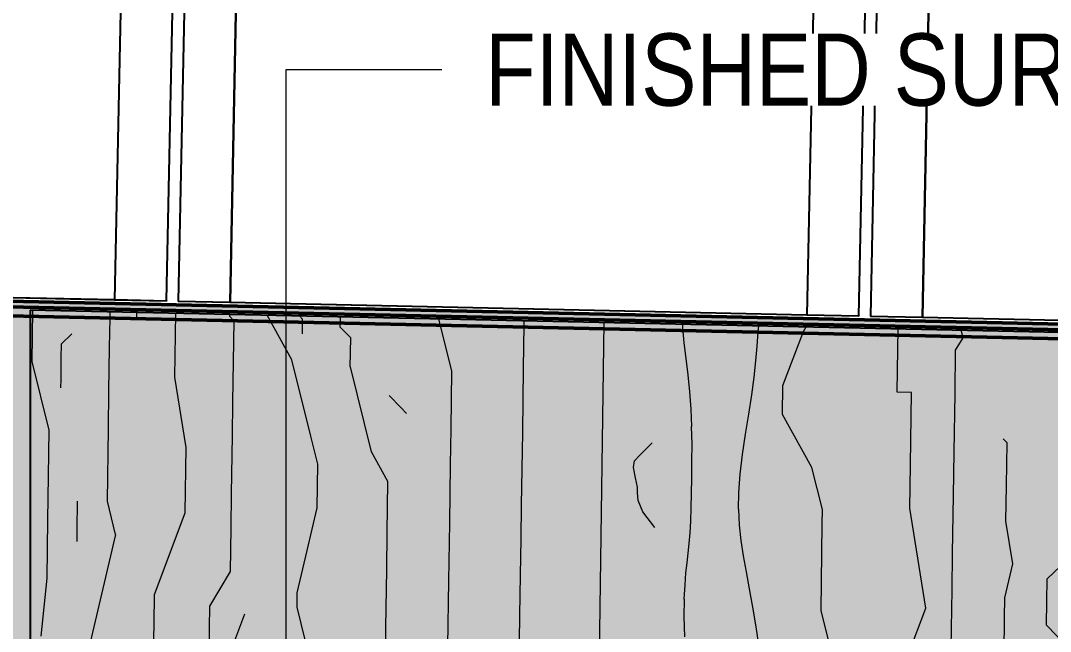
# Model space of a CAD drawing. Header units: metres. Extents: x 0 to 258, y 3 to 25.
# Drawn here: x 218.021 to 219.805, y 22.716 to 23.775 of the extents above; entities that cross this region are included whole.
import ezdxf

# ---------------------------------------------------------------- set-up
doc = ezdxf.new("R2010")
doc.units = ezdxf.units.M
doc.layers.get('Defpoints').update_dxf_attribs({"color": 41})
for name, color, linetype, lineweight in [('A-ANNO-DIMS', 7, 'Continuous', 9), ('A-FLOR', 7, 'Continuous', 50), ('A-GENM', 7, 'Continuous', 35), ('G-ANNO-TEXT', 7, 'Continuous', 9)]:
    doc.layers.add(name, color=color, linetype=linetype, lineweight=lineweight)
doc.styles.add('Arial Narrow_2', font='ARIALN.TTF', dxfattribs={"height": 0.125})
doc.dimstyles.new('Dimension_Standard_O__mm_', dxfattribs={"dimscale": 0.3048, "dimtxt": 0.127929, "dimasz": 0.410105, "dimexe": 0.393701, "dimexo": 0.246063, "dimgap": 0.246063, "dimtad": 1, "dimdec": 0, "dimlfac": 1000, "dimzin": 0, "dimdsep": 46, "dimtxsty": 'Arial Narrow_2', "dimsah": 1, "dimcen": 0.09, "dimaunit": 1, "dimadec": 4, "dimazin": 0, "dimtfac": 1, "dimtdec": 4, "dimtix": 1, "dimtmove": 0, "dimatfit": 3, "dimfxl": 1, "dimtvp": 1, "dimtfill": 1, "dimtolj": 1, "dimtzin": 0, "dimlwd": 18, "dimlwe": 18, "dimarcsym": 2})

# ---------------------------------------------------------------- blocks, each defined once
blk = doc.blocks.new('SCR_B_08_NE_5 - SCR_B_08_NE_5-5608051-DRG-2873172 - ELEVATION - NORTH EAST END')
at = {"layer": 'A-GENM', "color": 254, "lineweight": 25, "true_color": 0xd4d4d4}
for p, q in [((1151.0139, 24.7655), (1150.9836, 23.2911)), ((1151.0736, 23.2892), (1151.1039, 24.7655)), ((1150.9836, 23.2905), (1149.9841, 23.3123)), ((1149.9842, 23.3129), (1150.9837, 23.2911)), ((1150.9836, 23.2911), (1151.0736, 23.2892)), ((1150.9836, 23.2911), (1150.9836, 23.2905)), ((1151.0736, 23.2886), (1150.9836, 23.2905)), ((1151.0736, 23.2892), (1151.0736, 23.2886))]:
    blk.add_line(p, q, dxfattribs=at)
blk = doc.blocks.new('SCR_B_08_NE_6 - SCR_B_08_NE_6-5608889-DRG-2873172 - ELEVATION - NORTH EAST END')
at = {"layer": 'A-GENM', "color": 254, "lineweight": 25, "true_color": 0xd4d4d4}
for p, q in [((1151.1239, 24.7655), (1151.0936, 23.2887)), ((1151.1836, 23.2868), (1151.2139, 24.7655)), ((1151.2139, 24.7655), (1151.1836, 23.2868)), ((1152.2138, 24.7655), (1152.1832, 23.265)), ((1152.2732, 23.2631), (1152.3038, 24.7655)), ((1151.0936, 23.2887), (1151.1836, 23.2868)), ((1151.0936, 23.2887), (1151.0936, 23.2882)), ((1151.1835, 23.2862), (1151.0936, 23.2882)), ((1151.1836, 23.2868), (1151.1835, 23.2862)), ((1151.1836, 23.2868), (1151.1835, 23.2862)), ((1152.1831, 23.2644), (1151.1835, 23.2862)), ((1151.1836, 23.2868), (1152.1832, 23.265)), ((1152.1832, 23.265), (1152.1831, 23.2644)), ((1152.2731, 23.2625), (1152.1831, 23.2644)), ((1152.1832, 23.265), (1152.2732, 23.2631)), ((1152.2732, 23.2631), (1152.2731, 23.2625))]:
    blk.add_line(p, q, dxfattribs=at)
blk = doc.blocks.new('SCR_B_08_NE_7 - SCR_B_08_NE_7-5609727-DRG-2873172 - ELEVATION - NORTH EAST END')
at = {"layer": 'A-GENM', "color": 254, "lineweight": 25, "true_color": 0xd4d4d4}
for p, q in [((1152.3238, 24.7655), (1152.2932, 23.2627)), ((1152.3831, 23.2608), (1152.4138, 24.7655)), ((1152.4138, 24.7655), (1152.3831, 23.2608)), ((1152.2932, 23.2627), (1152.2931, 23.2621)), ((1152.3831, 23.2602), (1152.2931, 23.2621)), ((1152.2932, 23.2627), (1152.3831, 23.2608)), ((1152.3831, 23.2608), (1152.3831, 23.2602)), ((1152.3831, 23.2608), (1153.3831, 23.2389)), ((1152.3831, 23.2608), (1152.3831, 23.2602)), ((1153.3831, 23.2383), (1152.3831, 23.2602))]:
    blk.add_line(p, q, dxfattribs=at)
blk = doc.blocks.new('FP_1-DRG-2873172 - ELEVATION - NORTH EAST END')
at = {"layer": 'A-GENM', "color": 254, "lineweight": 18, "true_color": 0xcfcfcf}
for p, q in [((1150.8409, 23.1837), (1150.8422, 23.2728)), ((1150.9757, 23.2589), (1150.9759, 23.2699)), ((1151.022, 23.2566), (1151.0222, 23.2689)), ((1151.0882, 23.1566), (1151.0898, 23.2675)), ((1150.975, 23.2084), (1150.9757, 23.2589)), ((1151.1834, 23.2617), (1151.1834, 23.2655)), ((1151.1908, 23.254), (1151.1834, 23.2617)), ((1151.1887, 23.1137), (1151.1908, 23.254)), ((1151.2906, 23.1871), (1151.2481, 23.2641)), ((1151.3093, 23.2572), (1151.3039, 23.2628)), ((1151.3089, 23.232), (1151.3093, 23.2572)), ((1151.3747, 23.2437), (1151.375, 23.2613)), ((1151.568, 23.1677), (1151.5456, 23.2576)), ((1151.6934, 23.2477), (1151.6935, 23.2544)), ((1151.8097, 21.7259), (1151.8321, 23.2514)), ((1151.8097, 21.7259), (1151.8321, 23.2514)), ((1150.8916, 23.2143), (1150.9096, 23.2318)), ((1151.3927, 23.2249), (1151.3747, 23.2437)), ((1151.6923, 23.1723), (1151.6934, 23.2477)), ((1151.9684, 23.2427), (1151.968, 23.2485)), ((1151.9707, 23.2165), (1151.9684, 23.2427)), ((1152.0967, 23.2107), (1152.0988, 23.2352)), ((1152.0988, 23.2352), (1152.0999, 23.2456)), ((1152.1416, 23.1425), (1152.1772, 23.2359)), ((1152.1771, 23.2359), (1152.1819, 23.2439)), ((1152.3406, 23.2056), (1152.3411, 23.2404)), ((1152.4536, 23.2248), (1152.4503, 23.2381)), ((1150.8913, 23.189), (1150.8916, 23.2143)), ((1151.392, 23.1745), (1151.3927, 23.2249)), ((1151.9739, 23.1892), (1151.9707, 23.2165)), ((1152.4408, 23.2035), (1152.4537, 23.2248)), ((1150.9739, 23.1326), (1150.975, 23.2084)), ((1152.0945, 23.1849), (1152.0967, 23.2107)), ((1152.3395, 23.1306), (1152.3406, 23.2056)), ((1152.4397, 23.1285), (1152.4408, 23.2035)), ((1150.8704, 23.0649), (1150.8409, 23.1837)), ((1150.8908, 23.1535), (1150.8913, 23.189)), ((1151.3235, 23.0549), (1151.2907, 23.1871)), ((1151.9771, 23.1608), (1151.9739, 23.1892)), ((1152.0915, 23.1569), (1152.0945, 23.1849)), ((1151.4287, 23.0272), (1151.3921, 23.1746)), ((1151.5666, 23.0671), (1151.5681, 23.1677)), ((1151.6907, 23.0609), (1151.6923, 23.1723)), ((1151.9801, 23.1315), (1151.9771, 23.1608)), ((1150.8905, 23.1381), (1150.8908, 23.1535)), ((1151.1076, 23.0347), (1151.0882, 23.1566)), ((1152.0874, 23.1261), (1152.0915, 23.1569)), ((1152.1409, 23.0924), (1152.1416, 23.1425)), ((1150.9729, 23.0681), (1150.9739, 23.1326)), ((1151.4793, 23.1041), (1151.4594, 23.1249)), ((1151.9823, 23.1015), (1151.9801, 23.1315)), ((1152.0822, 23.0927), (1152.0875, 23.1261)), ((1152.3645, 23.13), (1152.3395, 23.1306)), ((1152.3626, 23.005), (1152.3645, 23.13)), ((1152.4382, 23.027), (1152.4397, 23.1285)), ((1151.1879, 23.0558), (1151.1887, 23.1137)), ((1151.4891, 23.0939), (1151.4793, 23.1041)), ((1151.9835, 23.0711), (1151.9823, 23.1015)), ((1152.0768, 23.0579), (1152.0823, 23.0927)), ((1152.1919, 23.0006), (1152.1408, 23.0923)), ((1151.9841, 23.0408), (1151.9834, 23.0711)), ((1150.8693, 22.9854), (1150.8704, 23.0649)), ((1150.9711, 22.9418), (1150.9729, 23.0681)), ((1151.1864, 22.9549), (1151.1879, 23.0558)), ((1151.3358, 23.0059), (1151.3236, 23.0549)), ((1151.5657, 23.0051), (1151.5666, 23.0671)), ((1151.6888, 22.9352), (1151.6907, 23.0609)), ((1152.0716, 23.0229), (1152.0767, 23.0579)), ((1151.106, 22.9217), (1151.1076, 23.0347)), ((1151.8928, 23.0212), (1151.9152, 23.043)), ((1151.9837, 23.011), (1151.9842, 23.0407)), ((1152.53, 23.0432), (1152.5232, 23.0502)), ((1152.5289, 22.9694), (1152.53, 23.0432)), ((1151.4573, 22.9758), (1151.4288, 23.0272)), ((1151.8844, 23.0117), (1151.8928, 23.0212)), ((1152.0675, 22.9889), (1152.0716, 23.0229)), ((1152.4371, 22.952), (1152.4382, 23.027)), ((1151.3347, 22.9303), (1151.3358, 23.0059)), ((1151.5642, 22.9044), (1151.5657, 23.0051)), ((1151.8829, 23.0003), (1151.8844, 23.0117)), ((1151.8862, 22.9823), (1151.8829, 23.0003)), ((1151.9835, 22.9824), (1151.9839, 23.011)), ((1152.2101, 22.9276), (1152.1918, 23.0006)), ((1152.3615, 22.9299), (1152.3626, 23.005)), ((1150.8682, 22.9096), (1150.8693, 22.9854)), ((1151.8893, 22.9664), (1151.8862, 22.9823)), ((1151.9831, 22.9554), (1151.9835, 22.9824)), ((1152.0651, 22.9572), (1152.0675, 22.9889)), ((1151.4559, 22.8875), (1151.4572, 22.9758)), ((1151.8897, 22.9564), (1151.8893, 22.9664)), ((1152.528, 22.9076), (1152.5289, 22.9694)), ((1151.1855, 22.8961), (1151.1864, 22.9549)), ((1151.8907, 22.9432), (1151.8897, 22.9564)), ((1151.9826, 22.9304), (1151.983, 22.9554)), ((1152.0648, 22.928), (1152.0652, 22.9572)), ((1152.4356, 22.852), (1152.4371, 22.952)), ((1150.9192, 22.9254), (1150.9195, 22.9418)), ((1150.9854, 22.8841), (1150.9711, 22.9418)), ((1151.3174, 22.8568), (1151.3348, 22.9303)), ((1151.688, 22.8767), (1151.6888, 22.9352)), ((1151.8987, 22.9233), (1151.8907, 22.9432)), ((1151.9821, 22.9074), (1151.9824, 22.9304)), ((1152.0664, 22.9005), (1152.0649, 22.928)), ((1152.2098, 22.9026), (1152.2101, 22.9276)), ((1152.3894, 22.7569), (1152.3615, 22.9299)), ((1150.919, 22.9092), (1150.9192, 22.9254)), ((1151.0526, 22.7803), (1151.106, 22.9217)), ((1151.9194, 22.8965), (1151.8987, 22.9234)), ((1150.8667, 22.8084), (1150.8682, 22.9096)), ((1150.9185, 22.8722), (1150.919, 22.9092)), ((1151.1844, 22.8204), (1151.1855, 22.8961)), ((1151.5627, 22.8038), (1151.5642, 22.9044)), ((1151.9808, 22.8869), (1151.9819, 22.9074)), ((1152.0693, 22.8739), (1152.0664, 22.9005)), ((1152.209, 22.8525), (1152.2098, 22.9026)), ((1152.5399, 22.8336), (1152.528, 22.9076)), ((1150.9393, 22.6876), (1150.9856, 22.8841)), ((1151.455, 22.8235), (1151.4559, 22.8875)), ((1151.687, 22.8138), (1151.688, 22.8767)), ((1151.9793, 22.8687), (1151.9808, 22.8869)), ((1152.0734, 22.8473), (1152.0694, 22.8739)), ((1151.3002, 22.7833), (1151.3175, 22.8568)), ((1151.9774, 22.852), (1151.9793, 22.8687)), ((1151.9754, 22.8354), (1151.9774, 22.852)), ((1152.0784, 22.8197), (1152.0735, 22.8473)), ((1152.2076, 22.7523), (1152.209, 22.8525)), ((1152.4347, 22.7882), (1152.4356, 22.852)), ((1151.1487, 22.7603), (1151.1845, 22.8204)), ((1151.4535, 22.7228), (1151.455, 22.8235)), ((1151.9735, 22.8176), (1151.9754, 22.8354)), ((1152.526, 22.7748), (1152.54, 22.8336)), ((1152.5993, 22.8076), (1152.6222, 22.8296)), ((1150.8565, 22.7079), (1150.8667, 22.8085)), ((1151.5611, 22.6911), (1151.5627, 22.8038)), ((1151.686, 22.7442), (1151.687, 22.8138)), ((1151.9719, 22.797), (1151.9735, 22.8176)), ((1152.0839, 22.7903), (1152.0784, 22.8197)), ((1152.5988, 22.7683), (1152.5993, 22.8076)), ((1151.9707, 22.7724), (1151.9721, 22.797)), ((1152.0895, 22.7583), (1152.0839, 22.7903)), ((1152.4332, 22.6881), (1152.4347, 22.7882)), ((1151.0519, 22.7298), (1151.0526, 22.7803)), ((1151.2999, 22.7581), (1151.3002, 22.7833)), ((1151.9706, 22.7424), (1151.971, 22.7724)), ((1152.5255, 22.7403), (1152.526, 22.7748)), ((1152.5981, 22.7273), (1152.5988, 22.7683)), ((1151.1476, 22.6839), (1151.1488, 22.7603)), ((1151.337, 22.6091), (1151.3, 22.7581)), ((1152.0951, 22.7242), (1152.0896, 22.7583)), ((1152.2502, 22.5822), (1152.2077, 22.7524)), ((1152.3271, 22.5934), (1152.3893, 22.7569)), ((1151.1884, 22.6912), (1151.2094, 22.7467)), ((1151.6854, 22.6992), (1151.686, 22.7442)), ((1151.9714, 22.7071), (1151.9705, 22.7424)), ((1152.5246, 22.6785), (1152.5255, 22.7403)), ((1151.0499, 22.5933), (1151.0519, 22.7298)), ((1151.4515, 22.5842), (1151.4535, 22.7228)), ((1152.1004, 22.6888), (1152.095, 22.7242)), ((1152.633, 22.6914), (1152.5981, 22.7273))]:
    blk.add_line(p, q, dxfattribs=at)
blk = doc.blocks.new('BR08_Barrier_Patterm_Side_01 - BR08_Barrier_Patterm_Side_01-5122489-DRG-2873172 - ELEVATION - NORTH EAST END')
at = {"layer": 'A-GENM', "color": 254, "lineweight": 25, "true_color": 0xd4d4d4}
for p, q in [((1150.8372, 23.2729), (1150.8375, 23.2729)), ((1150.8372, 23.2729), (1150.8373, 21.7339)), ((1154.0871, 23.2027), (1150.8375, 23.2729)), ((1150.8375, 23.2729), (1150.8375, 21.7339))]:
    blk.add_line(p, q, dxfattribs=at)
blk.add_blockref('FP_1-DRG-2873172 - ELEVATION - NORTH EAST END', (0, 0), dxfattribs=at)
blk = doc.blocks.new('T2DPAA-T2D-C3S-DU-M3D-100304_rvt-35-DRG-2873172 - ELEVATION - NORTH EAST END')
at = {"layer": 'A-GENM', "color": 254, "lineweight": 25, "true_color": 0xd4d4d4}
for name in ['SCR_B_08_NE_5 - SCR_B_08_NE_5-5608051-DRG-2873172 - ELEVATION - NORTH EAST END', 'SCR_B_08_NE_6 - SCR_B_08_NE_6-5608889-DRG-2873172 - ELEVATION - NORTH EAST END', 'SCR_B_08_NE_7 - SCR_B_08_NE_7-5609727-DRG-2873172 - ELEVATION - NORTH EAST END', 'BR08_Barrier_Patterm_Side_01 - BR08_Barrier_Patterm_Side_01-5122489-DRG-2873172 - ELEVATION - NORTH EAST END']:
    blk.add_blockref(name, (0, 0), dxfattribs=at)
blk = doc.blocks.new('DIMBLOCK48-DRG-2873172 - ELEVATION - NORTH EAST END')
at = {"layer": 'A-ANNO-DIMS', "color": 0, "lineweight": 18, "transparency": 16777216}
for p, q in [((211.504, 23.5193), (211.504, 24.1011)), ((221.2924, 23.3074), (221.2924, 24.1011)), ((221.1674, 23.9811), (211.629, 23.9811))]:
    blk.add_line(p, q, dxfattribs=at)
at = {"layer": 'A-ANNO-DIMS', "color": 0, "transparency": 16777216}
for points in [[(211.629, 24.0019), (211.629, 23.9602), (211.504, 23.9811)], [(221.1674, 24.0019), (221.1674, 23.9602), (221.2924, 23.9811)]]:
    blk.add_solid(points, dxfattribs=at)
at = {"layer": 'Defpoints', "color": 0, "transparency": 16777216}
for p in [(211.504, 23.9811), (211.504, 23.4443), (221.2924, 23.2324)]:
    blk.add_point(p, dxfattribs=at)
at = {"layer": 'A-ANNO-DIMS', "color": 0, "lineweight": 18, "transparency": 16777216, "insert": (216.3982, 24.1199), "char_height": 0.125, "width": 1.605812, "attachment_point": 5, "style": 'Arial Narrow_2', "bg_fill": 3, "box_fill_scale": 1.1, "bg_fill_color": 256, "bg_fill_true_color": 13158600, "bg_fill_transparency": 0}
blk.add_mtext('\\A1;BARRIER TYPE - 03', dxfattribs=at)

msp = doc.modelspace()

# ---------------------------------------------------------------- hatches: boundary and pattern name
at = {"layer": 'A-FLOR', "lineweight": 5, "true_color": 0xc0c0c0}
for points in [[(221.2922, 23.207), (221.287, 23.2172), (211.4998, 23.4297), (211.5038, 23.4197), (221.2121, 23.2088)], [(221.2925, 23.1915), (221.2922, 23.207), (211.5038, 23.4197), (211.504, 23.4041), (221.2127, 23.1932)], [(221.2957, 22.0074), (221.2925, 23.1915), (211.504, 23.4041), (211.5064, 22.2206), (220.0812, 22.0339)]]:
    msp.add_hatch(color=9, dxfattribs=at).paths.add_polyline_path(points)

# ---------------------------------------------------------------- linework, layer by layer
at = {"layer": 'A-FLOR'}
for p, q in [((211.4998, 23.4297), (221.287, 23.2172)), ((211.5038, 23.4197), (221.2922, 23.207)), ((211.504, 23.4041), (221.2925, 23.1915))]:
    msp.add_line(p, q, dxfattribs=at)

# ---------------------------------------------------------------- block references
at = {"lineweight": 5}
msp.add_blockref('T2DPAA-T2D-C3S-DU-M3D-100304_rvt-35-DRG-2873172 - ELEVATION - NORTH EAST END', (-932.8001, 0), dxfattribs=at)

# ---------------------------------------------------------------- next in the draw order: dimensions: what is measured, and where the dimension line sits
at = {"layer": 'A-ANNO-DIMS', "lineweight": 18}
dim = msp.add_linear_dim(base=(211.504, 23.9811), p1=(221.2924, 23.2324), p2=(211.504, 23.4443), text='BARRIER TYPE - 03', dimstyle='Dimension_Standard_O__mm_', override={"dimpost": '<>', "dimfxl": 9.79075}, dxfattribs=at)
dim.commit()
dim.dimension.update_dxf_attribs({"geometry": 'DIMBLOCK48-DRG-2873172 - ELEVATION - NORTH EAST END', "text_midpoint": (216.3982, 24.1199)})

# ---------------------------------------------------------------- next in the draw order: linework, layer by layer
at = {"layer": 'G-ANNO-TEXT'}
for p, q in [((218.4808, 23.6897), (218.7506, 23.6897)), ((218.4808, 22.067), (218.4808, 23.6897))]:
    msp.add_line(p, q, dxfattribs=at)

# ---------------------------------------------------------------- next in the draw order: texts
at = {"layer": 'G-ANNO-TEXT', "insert": (218.8256, 23.7522), "char_height": 0.125, "attachment_point": 1, "style": 'Arial Narrow_2', "bg_fill": 3, "box_fill_scale": 1, "bg_fill_color": 256, "bg_fill_true_color": 13158600, "bg_fill_transparency": 0}
msp.add_mtext('FINISHED SURFACE LEVEL', dxfattribs=at)

doc.saveas('drawing.dxf')
